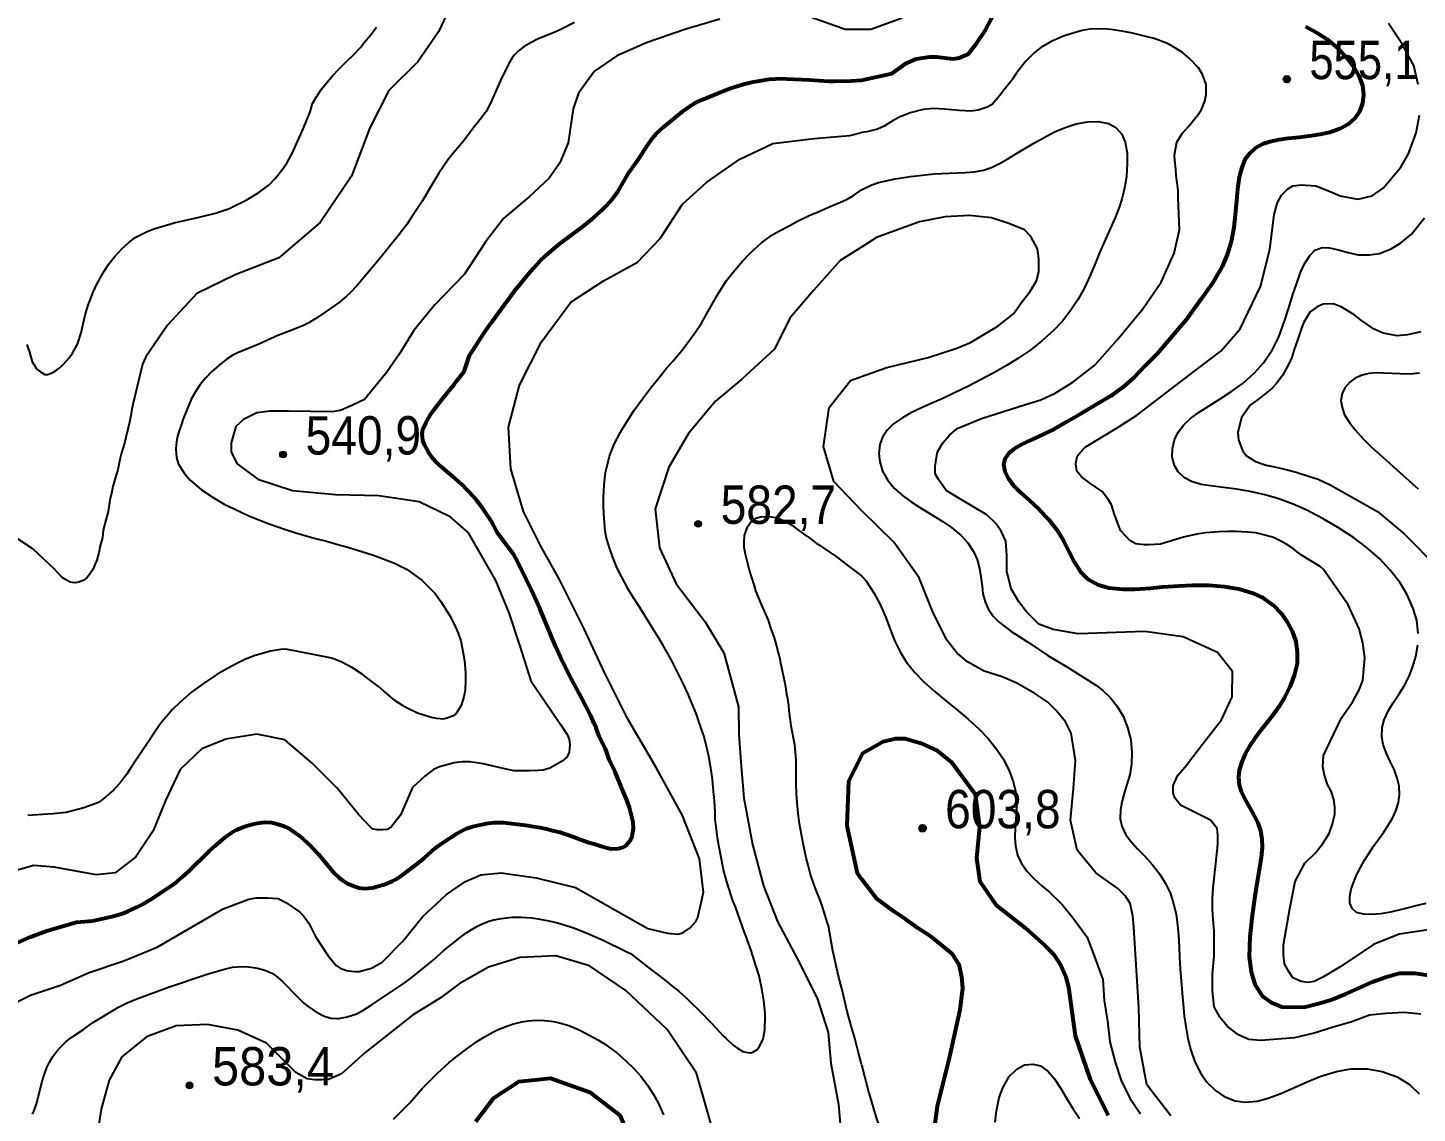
# Model space of a CAD drawing. Header units: metres. Extents: x 547833 to 556102, y 1844799 to 1850994.
# Drawn here: x 553630 to 554246, y 1846543 to 1847024 of the extents above; entities that cross this region are included whole.
import ezdxf

# ---------------------------------------------------------------- set-up
doc = ezdxf.new("R2010")
doc.units = ezdxf.units.M
doc.header["$LTSCALE"] = 6.8
for name, color, linetype, lineweight in [('1', 7, 'Continuous', 25), ('2', 7, 'Continuous', 53), ('5', 7, 'Continuous', 13)]:
    doc.layers.add(name, color=color, linetype=linetype, lineweight=lineweight)

msp = doc.modelspace()

# ---------------------------------------------------------------- hatches: boundary and pattern name
at = {"layer": '5'}
for points in [[(554190.15, 1847001.48, 1), (554187.15, 1847001.48, 1)], [(553745.04, 1846835.06, 1), (553742.04, 1846835.06, 1)], [(553929.09, 1846804.33, 1), (553926.09, 1846804.33, 1)], [(554028.62, 1846669.35, 1), (554025.62, 1846669.35, 1)], [(553703.56, 1846555.34, 1), (553700.56, 1846555.34, 1)]]:
    msp.add_hatch(color=256, dxfattribs=at).paths.add_polyline_path(points)

# ---------------------------------------------------------------- linework, layer by layer
at = {"layer": '1'}
for points in [[(553819.43, 1847037.4), (553812.45, 1847022.42), (553803.32, 1847009.23), (553790.51, 1846996.38), (553782.03, 1846979.88), (553773.95, 1846958.54), (553759.98, 1846937.93), (553741.63, 1846922.23), (553722.24, 1846914.69), (553705.24, 1846906.51), (553692.3, 1846892.41), (553682.62, 1846878.41), (553681.19, 1846875.17), (553676.92, 1846857.19), (553676.49, 1846855.13), (553676.24, 1846853.09), (553675.41, 1846849.46), (553674.85, 1846846.82), (553673.79, 1846842.68), (553673.23, 1846840.04), (553671.89, 1846835.77), (553671.17, 1846832.92), (553670.25, 1846828.32), (553669.19, 1846825.05), (553668.05, 1846820.81), (553667.42, 1846817.87), (553666.72, 1846814.82), (553666.04, 1846809.87), (553665.08, 1846806.51), (553663.83, 1846801.5), (553663.44, 1846798.2), (553662.29, 1846793.96), (553661.82, 1846791.42), (553661.03, 1846788.27), (553660.17, 1846786.55), (553659.38, 1846784.26), (553658.65, 1846783.13), (553657.64, 1846781.87), (553656.47, 1846780.39), (553654.88, 1846779.26), (553653.33, 1846778.6), (553651.46, 1846778.2), (553650.2, 1846778.35), (553649.13, 1846778.51), (553647.09, 1846779.62), (553645.64, 1846780.6), (553643.58, 1846782.76), (553642.17, 1846784.22), (553632.59, 1846793.18), (553624.76, 1846798.35)], [(554000, 1847023.5), (553992.83, 1847023.49), (553977.43, 1847029.02)], [(554018.09, 1847028.54), (554004.17, 1847023.5), (554000, 1847023.5)], [(553937.22, 1847028.06), (553921.64, 1847023.49), (553905, 1847017.68), (553891.51, 1847011.75), (553881.68, 1847005), (553874.54, 1846995.33), (553872.16, 1846988.36), (553869.91, 1846973.18), (553866.31, 1846964.41), (553861.52, 1846957.53), (553852.87, 1846949.44), (553841.43, 1846939.88), (553833.52, 1846929.45), (553823.96, 1846915.08), (553810.64, 1846901.32), (553801.58, 1846890.1), (553795.12, 1846879.74), (553789.49, 1846871.58), (553779.66, 1846859.51), (553774, 1846856.83), (553769.29, 1846854.73), (553765.52, 1846854.03), (553745.97, 1846854.26), (553737.73, 1846854.26), (553731.84, 1846853.56), (553725.95, 1846850.53), (553722.65, 1846847.5), (553720.53, 1846840.27), (553720.53, 1846836.07), (553723.12, 1846830.94), (553732.31, 1846824.18), (553747.75, 1846819.14), (553766.8, 1846817.33), (553786.01, 1846816.87), (553803.83, 1846814.19), (553817.11, 1846807.86), (553825.59, 1846800.4), (553837.77, 1846779.21), (553843.66, 1846764.9), (553848.58, 1846750.05), (553853.43, 1846734.72), (553866.67, 1846715.22), (553869.55, 1846710.95), (553870.35, 1846708.89), (553870.67, 1846706.35), (553870.35, 1846703.03), (553869.55, 1846700.97), (553867.31, 1846699.07), (553861.87, 1846696.06), (553858.83, 1846695.11), (553856.59, 1846694.95), (553852.91, 1846694.79), (553846.03, 1846694.79), (553842.51, 1846695.58), (553832.31, 1846697.95), (553826.51, 1846698.75), (553823.15, 1846698.75), (553819.47, 1846698.43), (553812.91, 1846696.53), (553810.19, 1846695.42), (553806.35, 1846692.42), (553800.92, 1846687.44), (553795.59, 1846675.11), (553791.31, 1846669.77), (553789.71, 1846668.82), (553787.63, 1846668.66), (553785.23, 1846668.66), (553783.47, 1846668.98), (553782.67, 1846669.61), (553777.07, 1846675.31), (553767.51, 1846687.09), (553756.49, 1846698.23), (553744.4, 1846708.53), (553731.92, 1846711.05), (553718.12, 1846708.91), (553707.55, 1846704.52), (553697.94, 1846695.43), (553691.4, 1846681.67), (553685.99, 1846668.17), (553678.29, 1846656.73), (553669.06, 1846649.57), (553660.62, 1846648.65), (553642.02, 1846652.1), (553633.08, 1846652.88), (553622.07, 1846649.68)], [(553629.85, 1846883.9), (553631.04, 1846880.45), (553632.32, 1846876.22), (553634.39, 1846872.97), (553636.03, 1846871.66), (553637.96, 1846870.49), (553639.25, 1846870.53), (553642.11, 1846871.66), (553644.77, 1846873.66), (553646.27, 1846875.32), (553648.76, 1846878), (553650.21, 1846880.06), (553652.13, 1846883.37), (553652.49, 1846884.5), (553653.97, 1846889.06), (553654.79, 1846892.34), (553655.99, 1846897.46), (553657.05, 1846901.26), (553659.37, 1846907.11), (553661.13, 1846910.9), (553664.19, 1846916.33), (553666.39, 1846919.77), (553668.74, 1846922.73), (553672.03, 1846926.19), (553675.08, 1846929.13), (553677.92, 1846931.35), (553682.92, 1846933.81), (553686.26, 1846935.09), (553689.73, 1846936.09), (553695.21, 1846937.81), (553699.1, 1846938.65), (553705.21, 1846940.05), (553707.55, 1846940.52), (553713.65, 1846942.11), (553719.78, 1846944.21), (553721.48, 1846945), (553727.14, 1846947.84), (553732.83, 1846951.18), (553737.41, 1846954.69), (553739.98, 1846957.48), (553743.49, 1846961.67), (553745.36, 1846964.47), (553747.75, 1846968.83), (553749.24, 1846972.29), (553752.67, 1846979.75), (553755.62, 1846987.06), (553756.59, 1846990.76), (553758.12, 1846993.13), (553760.66, 1846997), (553762.4, 1846999.2), (553765.65, 1847003.05), (553768.04, 1847005.62), (553771.79, 1847009.44), (553774.49, 1847011.94), (553777.87, 1847015.51), (553779.7, 1847017.81), (553782.14, 1847020.88), (553785.01, 1847024.5)], [(553872.78, 1847026.55), (553866.35, 1847023.39), (553863.04, 1847021.93), (553857.45, 1847019.68), (553856.07, 1847019.05), (553853.55, 1847017.78), (553850.51, 1847015.98), (553847.9, 1847014.04), (553846.12, 1847012.21), (553845.2, 1847010.98), (553843.69, 1847008.37), (553840.02, 1847000.93), (553838.18, 1846996.93), (553836.32, 1846992.49), (553834.68, 1846989), (553833.62, 1846987.21), (553831.41, 1846984.23), (553827.82, 1846979.78), (553823.48, 1846973.95), (553817.62, 1846966.97), (553816.44, 1846965.44), (553814.47, 1846962.63), (553812.63, 1846959.75), (553808.1, 1846952.09), (553805.33, 1846947.59), (553800.42, 1846940.02), (553798.36, 1846936.99), (553795.03, 1846932.56), (553786.47, 1846921.98), (553776.26, 1846909.91), (553773.36, 1846906.79), (553771.68, 1846905.22), (553768.51, 1846902.67), (553759.19, 1846896.05)], [(554116.37, 1847022.59), (554110.73, 1847023.45), (554106.97, 1847023.73), (554101.44, 1847023.6), (554097.89, 1847022.99), (554092.81, 1847021.6), (554089.61, 1847020.53), (554084.13, 1847018.19), (554079.5, 1847015.55), (554076.65, 1847013.11), (554072.84, 1847009.45), (554070.64, 1847006.68), (554068.64, 1847003.93), (554066.75, 1847001.09), (554063.22, 1846996.66), (554061.2, 1846994.11), (554057.92, 1846990.21), (554055.73, 1846989.05), (554051.76, 1846987.69), (554048.58, 1846987.33), (554043.4, 1846987.64), (554039.95, 1846987.85), (554036.79, 1846988.19), (554031.93, 1846988.44), (554027.44, 1846988.03), (554021.56, 1846986.55), (554016.95, 1846984.61), (554014.1, 1846983.08), (554010.04, 1846980.7), (554007.09, 1846979.25), (554002.38, 1846978.11), (554000, 1846977.84)], [(554164.4, 1846727.62), (554164.53, 1846738.85), (554157.85, 1846747.31), (554142.75, 1846754.3), (554125.61, 1846756.59), (554096.18, 1846755.51), (554084.96, 1846757.47), (554078.61, 1846759.92), (554073.25, 1846765.3), (554069.83, 1846769.7), (554066.41, 1846775.57), (554064.46, 1846783.4), (554064.46, 1846790.25), (554063.97, 1846796.62), (554062.02, 1846801.02), (554059.58, 1846804.44), (554055.68, 1846808.36), (554043.97, 1846815.21), (554037.63, 1846819.12), (554034.21, 1846824.02), (554032.75, 1846826.46), (554032.75, 1846829.89), (554033.23, 1846833.8), (554033.72, 1846836.25), (554036.16, 1846840.17), (554039.09, 1846843.59), (554042.51, 1846846.53), (554053.21, 1846851.09), (554072.76, 1846857.29), (554079.59, 1846859.25), (554085.93, 1846862.19), (554093.74, 1846867.08), (554103.49, 1846874.71), (554113.56, 1846886.13), (554124.85, 1846899.66), (554132.89, 1846911.53), (554138.72, 1846924.39), (554141.01, 1846934.61), (554140.4, 1846949.08), (554140.45, 1846952.11), (554140.18, 1846954.49), (554139.59, 1846958.76), (554139.49, 1846961.36), (554139.02, 1846965.54), (554138.85, 1846967.84), (554139.37, 1846971.22), (554139.92, 1846973.5), (554142.29, 1846977.4), (554145.07, 1846980.44), (554146.83, 1846982.65), (554149.38, 1846985.87), (554150.75, 1846988.04), (554152.24, 1846991.74), (554152.91, 1846994.63), (554152.9, 1846999.17), (554151.29, 1847003.52), (554149.54, 1847006.54), (554145.32, 1847010.79), (554142.2, 1847013.46), (554137.1, 1847016.6), (554135.29, 1847017.5), (554129.82, 1847019.49), (554126.19, 1847020.39), (554120.28, 1847021.83), (554116.37, 1847022.59)], [(554246.93, 1846999.18), (554244.98, 1847007.5), (554239.61, 1847017.28), (554233.76, 1847026.09)], [(554183.01, 1846941.44), (554184.48, 1846946.82), (554186.43, 1846950.24), (554188.87, 1846952.69), (554191.31, 1846954.16), (554195.21, 1846954.65), (554201.55, 1846954.16), (554207.9, 1846951.71), (554212.29, 1846949.76), (554220.1, 1846948.29), (554226.44, 1846949.76), (554231.32, 1846953.18), (554239.13, 1846962.48), (554242.54, 1846968.35), (554245.96, 1846977.65), (554247.42, 1846985.48)], [(554000, 1846952.44), (554004.62, 1846954.59), (554007.61, 1846955.67), (554014.96, 1846957.34), (554021.74, 1846958.39), (554032.3, 1846959.47), (554038.85, 1846959.79), (554046.12, 1846960.06), (554049.98, 1846960.34), (554054.2, 1846961.16), (554057.69, 1846962.36), (554061.57, 1846964.25), (554064.91, 1846966.16), (554068.83, 1846968.52), (554072.44, 1846970.68), (554076.81, 1846973.28), (554080.97, 1846975.62), (554085.65, 1846978.12), (554090.4, 1846980.11), (554095.28, 1846981.71), (554100.45, 1846982.57), (554105.04, 1846982.7), (554109.54, 1846981.79), (554112.8, 1846980.1), (554115.47, 1846977.04), (554116.98, 1846973.54), (554117.81, 1846968.69), (554117.9, 1846964.02), (554117.49, 1846958.47), (554116.84, 1846953.96), (554115.67, 1846948.93), (554114.39, 1846944.95), (554112.33, 1846939.75), (554110.28, 1846935.14), (554107.8, 1846929.52), (554105.6, 1846924.43), (554103.44, 1846919.28), (554101.22, 1846914.09), (554099.01, 1846909.31), (554096.16, 1846904.01), (554093.21, 1846899.45), (554089.25, 1846894.39), (554085.13, 1846890.03), (554079.83, 1846885.28), (554075.1, 1846881.54), (554069.35, 1846877.57), (554064.61, 1846874.63), (554058.69, 1846871.25), (554047.17, 1846865.22), (554041.33, 1846862.42), (554036.16, 1846859.97), (554030.93, 1846857.71), (554026.67, 1846855.79), (554021.98, 1846853.53), (554018.16, 1846851.37), (554014.25, 1846848.63), (554011.49, 1846845.93), (554009.29, 1846842.69), (554008.17, 1846839.44), (554007.78, 1846835.58), (554008.1, 1846831.81), (554009.39, 1846827.68), (554011.54, 1846823.85), (554014.57, 1846820.19), (554018.29, 1846816.87)], [(553621.56, 1846590.37), (553631.59, 1846595.43), (553644.79, 1846599.81), (553657.51, 1846605.35), (553672.96, 1846610.64), (553687.69, 1846616.58), (553717.01, 1846633.6), (553728.4, 1846637.99), (553731.6, 1846638.49), (553736.65, 1846638.49), (553741.37, 1846638.16), (553744.73, 1846636.49), (553750.8, 1846632.32), (553752.65, 1846630.49), (553755.01, 1846627.32), (553757.87, 1846621.32), (553763.59, 1846612.82), (553767.13, 1846608.49), (553768.81, 1846607.32), (553771.67, 1846606.32), (553775.04, 1846605.82), (553777.23, 1846605.82), (553782.79, 1846607.32), (553787.5, 1846609.99), (553796.67, 1846619.23), (553805.43, 1846630.16), (553815.97, 1846640.04), (553824.38, 1846645.77), (553831.17, 1846648.69), (553840.33, 1846649.66), (553855.79, 1846647.39), (553873.25, 1846643.08), (553905.22, 1846624.85), (553913.95, 1846622.85), (553918.66, 1846622.35), (553920.85, 1846623.01), (553924.05, 1846625.18), (553926.58, 1846628.01), (553927.42, 1846629.85), (553929.95, 1846641.03), (553928.21, 1846655.82), (553920.65, 1846675.01), (553908.94, 1846696.25), (553896.27, 1846718.03), (553886.15, 1846738.47), (553876.95, 1846758.03), (553866.15, 1846779.63), (553857.88, 1846794.44), (553850.15, 1846809.83), (553844.47, 1846828.68), (553843.56, 1846847.12), (553848.33, 1846865.83), (553858.16, 1846884.99), (553871.08, 1846902.62), (553885.58, 1846912.05), (553900.65, 1846920.35), (553910.74, 1846930.82), (553920.72, 1846946.09), (553931.41, 1846955.86), (553946.14, 1846965.97), (553960.66, 1846973)], [(553960.66, 1846973), (553979, 1846975.23), (553994.92, 1846976.45), (554000, 1846977.84)], [(553887.39, 1846830.69), (553888.36, 1846834.39), (553890.35, 1846839.6), (553893.14, 1846844.9), (553894.22, 1846846.72), (553899.29, 1846854.67), (553902.99, 1846859.77), (553906.97, 1846865.01), (553909.67, 1846868.41), (553913.68, 1846873.45), (553916.42, 1846876.45), (553920.45, 1846881.3), (553922.19, 1846883.49), (553926.22, 1846889.23), (553929.05, 1846893.24), (553931.11, 1846896.96), (553933.18, 1846900.69), (553936.59, 1846906.56), (553940.22, 1846912.25), (553943.18, 1846915.98), (553947.21, 1846920.82), (553950.7, 1846924.31), (553954.2, 1846927.6), (553955.64, 1846928.96), (553960.24, 1846932.28), (553963.32, 1846934.12), (553968.21, 1846936.67), (553971.68, 1846938.57), (553976.87, 1846941.05), (553980.78, 1846942.6), (553986.09, 1846945), (553991.78, 1846947.44), (553994.02, 1846948.46), (553996.51, 1846949.9), (554000, 1846952.44)], [(554000, 1846869.61), (554011.21, 1846873.59), (554029.67, 1846878.11), (554042.34, 1846882.22), (554048.36, 1846884.69), (554060.56, 1846892.03), (554067.39, 1846897.42), (554070.81, 1846902.31), (554074.71, 1846907.2), (554077.64, 1846912.1), (554078.61, 1846916.01), (554078.61, 1846921.88), (554078.13, 1846926.29), (554075.2, 1846931.67), (554072.27, 1846934.61), (554065.44, 1846937.54), (554057.63, 1846939.99), (554047.87, 1846940.97), (554037.14, 1846940.48), (554025.75, 1846938.16), (554006.75, 1846931.22), (554000, 1846927.01)], [(554204.56, 1846662.54), (554207.46, 1846667.11), (554208.7, 1846670.85), (554209.95, 1846675.43), (554209.95, 1846678.75), (554209.53, 1846682.08), (554208.29, 1846685.82), (554206.63, 1846688.73), (554205.39, 1846692.89), (554204.56, 1846696.63), (554204.97, 1846701.62), (554207.87, 1846707.86), (554212.87, 1846718.32), (554217.82, 1846725.32), (554220.73, 1846730.72), (554222.38, 1846734.88), (554222.8, 1846739.87), (554223.21, 1846744.86), (554222.38, 1846751.51), (554220.73, 1846757.75), (554215.8, 1846768.47), (554204.86, 1846784.09), (554203.45, 1846785.42), (554195.1, 1846790.39), (554193.21, 1846791.89), (554191.54, 1846793.22), (554188.65, 1846795.17), (554186.3, 1846796.52), (554182.68, 1846798.2), (554179.53, 1846799.18), (554174.93, 1846800.27), (554171.27, 1846800.61), (554166.19, 1846800.89), (554162.47, 1846800.94), (554158.59, 1846800.78), (554152.55, 1846800.28), (554148.71, 1846799.74), (554142.76, 1846798.49), (554132.58, 1846795.28), (554127.61, 1846795.06), (554125.35, 1846795.06), (554121.74, 1846795.51), (554119.03, 1846796.87), (554117.45, 1846798.68), (554114.96, 1846801.4), (554112.25, 1846808.42), (554110.89, 1846812.73), (554109.54, 1846814.99), (554106.83, 1846818.62), (554101.18, 1846822.47), (554097.56, 1846825.19), (554095.53, 1846827.68), (554095.08, 1846830.85), (554095.31, 1846832.67), (554095.76, 1846834.48), (554097.11, 1846836.06), (554099.15, 1846838.33), (554113.42, 1846846.92), (554122.04, 1846852.4), (554148.51, 1846872.62), (554159.45, 1846880.95), (554167.91, 1846890.73), (554176.91, 1846909.62), (554181.14, 1846925.91), (554183.01, 1846941.44)], [(554238.83, 1846778.15), (554234.35, 1846783.98), (554229.82, 1846788.82), (554223.84, 1846794.05), (554218.14, 1846798.3), (554211.16, 1846802.88), (554204.81, 1846806.54), (554197.49, 1846810.32), (554191.47, 1846813.03), (554184.68, 1846815.59), (554178.91, 1846817.22), (554172.46, 1846818.68), (554166.32, 1846819.64), (554160.52, 1846820.45), (554154.9, 1846821.13), (554150.6, 1846821.83), (554146.35, 1846823.05), (554143.27, 1846824.67), (554140.52, 1846827.32), (554138.82, 1846830.25), (554137.87, 1846834.1), (554137.92, 1846837.69), (554138.83, 1846841.63), (554140.48, 1846844.94), (554142.98, 1846848.24), (554145.94, 1846850.99), (554149.82, 1846853.84), (554154.16, 1846856.63), (554159.08, 1846859.68), (554164.32, 1846863.13), (554169.28, 1846866.73), (554174.33, 1846871.26), (554178.37, 1846875.77), (554182.25, 1846881.69), (554185.04, 1846887.28), (554187.64, 1846894.12), (554189.43, 1846899.66), (554191.37, 1846905.95), (554192.86, 1846910.58), (554194.78, 1846915.82), (554196.48, 1846919.63), (554198.81, 1846923.35), (554201.12, 1846925.59), (554204.25, 1846926.8), (554207.64, 1846926.71), (554211.58, 1846925.82), (554215.9, 1846924.57), (554220.24, 1846923.6), (554225.29, 1846923.53), (554229.67, 1846924.19), (554234.87, 1846926.23), (554238.99, 1846928.71), (554243.98, 1846932.72), (554249.76, 1846940.05)], [(554000, 1846927.01), (553990.56, 1846921.12), (553978.82, 1846907.79), (553968.33, 1846895.55), (553961.5, 1846881.72), (553946.92, 1846868.41), (553935.33, 1846858.67), (553923.34, 1846844.45), (553914.54, 1846829.49), (553908.54, 1846810.98), (553910.53, 1846793.69), (553917.89, 1846777.75), (553930.77, 1846760.89), (553938.96, 1846747.14), (553945.44, 1846723.19), (553945.68, 1846710.98), (553946.62, 1846696.75), (553947.88, 1846682.81), (553951.7, 1846662.2), (553956.6, 1846643.83), (553962.78, 1846628.05), (553971.61, 1846611.33), (553980.38, 1846594.04), (553985.29, 1846578.88), (553986.38, 1846565.23), (553989.91, 1846546.87), (553991.01, 1846533.12)], [(554248.13, 1846889.48), (554242.12, 1846888.13), (554237.62, 1846887.62), (554231.31, 1846888.89), (554227.41, 1846890.62), (554221.75, 1846894.43), (554218.31, 1846897.17), (554212.7, 1846900.61), (554209.13, 1846901.91), (554204.7, 1846901.69), (554202.08, 1846900.53), (554199, 1846898.38), (554196.12, 1846893.68), (554195.19, 1846891.02), (554193.46, 1846886.26), (554191.77, 1846881.13), (554190.74, 1846877.69), (554188.42, 1846873.06), (554186.77, 1846870.12), (554183.97, 1846866.39), (554181.93, 1846864.26), (554178.28, 1846861.37), (554176.02, 1846859.59), (554172.5, 1846857.1), (554168.5, 1846851.43), (554166.98, 1846844.8), (554167.16, 1846841.59), (554168.95, 1846836.77), (554170.83, 1846834.42), (554174.71, 1846832.02), (554179.55, 1846830.39), (554183.15, 1846829.57), (554188.9, 1846828.23), (554192.72, 1846827.25), (554198.72, 1846825.37), (554202.47, 1846824.09), (554207.87, 1846821.67), (554228.8, 1846809.82), (554240.72, 1846799.89), (554255.6, 1846784.89)], [(553759.19, 1846896.05), (553755.04, 1846893.48), (553752.64, 1846892.27), (553748.13, 1846890.45), (553743.59, 1846888.78), (553741.15, 1846887.78), (553732.77, 1846883.94), (553723.07, 1846880.06), (553721.27, 1846879.12), (553718.34, 1846877.19), (553715.02, 1846874.54), (553711.99, 1846871.88), (553709.27, 1846869.1), (553706.85, 1846866.1), (553705.16, 1846863.63), (553702.84, 1846859.64), (553702.6, 1846859.14), (553699.28, 1846850.9), (553698.3, 1846848.1), (553697.2, 1846844.69), (553696.64, 1846842.63), (553696.1, 1846839.48), (553695.96, 1846837.27), (553696.36, 1846833.73), (553697.07, 1846831.03), (553699.64, 1846826.84), (553702.38, 1846823.76), (553707.36, 1846819.45), (553712.53, 1846816.06), (553717.46, 1846813.04), (553721.88, 1846810.95), (553728.41, 1846807.91), (553732.81, 1846806.03), (553737.38, 1846804.36), (553744.23, 1846801.95), (553749.2, 1846800.33), (553757.34, 1846797.97), (553762.87, 1846796.62), (553767.82, 1846795.19), (553772.24, 1846794), (553778.96, 1846791.88), (553783.71, 1846790.43), (553791.1, 1846787.59), (553793.29, 1846786.75), (553798.26, 1846784.23), (553805.1, 1846779.33), (553810.96, 1846773.43), (553813.55, 1846769.94), (553817.33, 1846763.89), (553819.48, 1846759.86), (553821.14, 1846755.86), (553822.33, 1846752.41), (553823.44, 1846747.06), (553823.93, 1846743.63), (553824.43, 1846738.41), (553824.5, 1846735.13), (553824.32, 1846730.62), (553823.76, 1846727.67), (553822.51, 1846723.84), (553821.33, 1846721.91), (553820.23, 1846720.29), (553819.16, 1846719.17), (553816.67, 1846718.29), (553814.75, 1846717.67), (553811.62, 1846718.01)], [(554000, 1846810.21), (553987.71, 1846823.14), (553983.18, 1846838.68), (553985.76, 1846855.9), (553995.12, 1846867.88), (554000, 1846869.61)], [(554247.51, 1846871.13), (554243.33, 1846870.76), (554238.88, 1846870.77), (554235.36, 1846870.94), (554231.53, 1846871.2), (554228.36, 1846871.21), (554224.94, 1846870.95), (554222.07, 1846870.23), (554218.99, 1846868.85), (554216.59, 1846867.12), (554214.41, 1846864.62), (554213.22, 1846862.05), (554212.65, 1846858.98), (554213.15, 1846855.89), (554214.29, 1846852.71), (554216.41, 1846849.27), (554218.9, 1846845.98), (554222.51, 1846842.06), (554226.21, 1846838.39), (554231.15, 1846833.89), (554235.84, 1846829.68), (554241.63, 1846824.54), (554246.82, 1846819.79)], [(553825.01, 1846623.1), (553826.98, 1846624.35), (553829.47, 1846625.75), (553831.85, 1846626.95), (553833.74, 1846627.75), (553834.85, 1846628.14), (553836.99, 1846628.73), (553840.46, 1846629.4), (553842.74, 1846629.7), (553845.14, 1846629.88), (553849.31, 1846629.9), (553853.79, 1846629.58), (553856.73, 1846629.2), (553861.45, 1846628.34), (553864.61, 1846627.62), (553867.81, 1846626.76), (553872.75, 1846625.12), (553877.65, 1846623.2), (553885.56, 1846619.68), (553886.73, 1846619.12), (553894.28, 1846615.5), (553896.3, 1846614.43), (553897.57, 1846613.78), (553907.08, 1846606.4), (553910.02, 1846604.25), (553911.88, 1846602.76), (553913.96, 1846601.11), (553915.93, 1846599.54), (553919.22, 1846596.93), (553922.23, 1846594.19), (553924.35, 1846592.14), (553927.6, 1846589.02), (553928.61, 1846588.04), (553933.13, 1846583.38), (553935.41, 1846580.85), (553938.7, 1846577.34), (553939.82, 1846576.27), (553943.04, 1846573.36), (553945.01, 1846571.79), (553947.47, 1846570.38), (553948.8, 1846570.03), (553950.81, 1846569.86), (553951.88, 1846570.08), (553953.56, 1846571.07), (553954.61, 1846572.39), (553955.61, 1846574.1), (553956.39, 1846575.98), (553957.03, 1846579.04), (553957.21, 1846580.16), (553957.39, 1846585.56), (553957.29, 1846587.24), (553956.73, 1846593.05), (553956.03, 1846597.36), (553954.59, 1846603.87), (553953.16, 1846608.58), (553951.1, 1846615.22), (553949.36, 1846620), (553947.46, 1846625.27), (553944.11, 1846634.55), (553943.01, 1846637.21), (553940.35, 1846645.57), (553938.85, 1846650.88), (553938, 1846655.67), (553936.72, 1846661.7), (553936.22, 1846665.13), (553935.55, 1846670.13), (553935.19, 1846673.28), (553935.12, 1846676.56), (553934.92, 1846681.71), (553934.47, 1846685.65), (553934.04, 1846691.18), (553933.39, 1846695.09), (553932.3, 1846701.14), (553931.46, 1846705.03), (553930.2, 1846709.96), (553927.64, 1846717.54), (553927.02, 1846719.46), (553924.24, 1846726.32), (553923.03, 1846729.07), (553921.16, 1846733.24), (553918.05, 1846739.46), (553915.85, 1846743.89), (553911.98, 1846750.72), (553910.64, 1846752.86), (553907.7, 1846757.7), (553901.72, 1846767.28), (553898.6, 1846771.9), (553896.51, 1846775.35), (553893.67, 1846781), (553891.76, 1846784.67), (553889.58, 1846789.8), (553888.39, 1846793.25), (553886.95, 1846797.96), (553886.68, 1846799.43), (553886.39, 1846801.09), (553885.71, 1846808.78), (553885.59, 1846812.45), (553885.67, 1846816.15), (553885.93, 1846821.66), (553886.5, 1846827.1), (553887.39, 1846830.69)], [(554018.29, 1846816.87), (554022.11, 1846814.03), (554026.6, 1846811.12), (554030.81, 1846808.62), (554035.74, 1846805.58), (554040, 1846802.66), (554044.17, 1846799.2), (554047.24, 1846795.88), (554049.73, 1846792.11), (554051.29, 1846788.54), (554052.42, 1846784.46), (554052.97, 1846780.76), (554053.5, 1846776.71), (554053.9, 1846773.36), (554054.87, 1846769.72), (554056.22, 1846766.69), (554058.49, 1846763.44), (554061.11, 1846760.78), (554066.33, 1846756.68), (554073.58, 1846751.94), (554082.71, 1846745.98), (554091.88, 1846740.44), (554098.68, 1846736.17), (554104, 1846732.86), (554106.99, 1846730.51), (554110.47, 1846727.18), (554113.32, 1846723.61), (554116.12, 1846719), (554118.01, 1846713.98), (554119.45, 1846708.5), (554119.96, 1846702.9), (554119.76, 1846697.78), (554118.96, 1846693.02), (554117.69, 1846688.75), (554116.53, 1846684.93), (554115.43, 1846680.9), (554114.82, 1846677.46), (554114.79, 1846673.6), (554115.43, 1846670.34), (554117.1, 1846666.79), (554119.27, 1846663.77), (554122.35, 1846660.4), (554125.63, 1846656.95), (554129.06, 1846653.2), (554132.3, 1846649.01), (554134.9, 1846644.82), (554137.03, 1846640.37), (554138.46, 1846635.8), (554139.51, 1846631.33), (554140.2, 1846626.38), (554140.57, 1846621.95), (554140.85, 1846616.84), (554141.08, 1846612.24), (554141.39, 1846606.82), (554141.75, 1846601.8), (554142.18, 1846596.31), (554142.61, 1846591.38), (554143.15, 1846586.17), (554143.8, 1846581.4), (554144.78, 1846576.14), (554146.11, 1846571.02), (554147.88, 1846565.79), (554150.38, 1846560.93), (554153.24, 1846556.79), (554157.08, 1846553.05)], [(553987.28, 1846615.08), (553985.35, 1846626.12), (553985.03, 1846627.24), (553983.41, 1846632.61), (553982.63, 1846634.97), (553981.45, 1846638.15), (553980.11, 1846641.46), (553978.77, 1846645.07), (553977.49, 1846648.92), (553976.35, 1846652.97), (553975.52, 1846656.3), (553974.3, 1846661.85), (553973.38, 1846666.6), (553972.59, 1846671.36), (553971.94, 1846676.05), (553971.47, 1846680.57), (553971.16, 1846684.89), (553971.03, 1846688.92), (553971.09, 1846699.61), (553970.55, 1846706.3), (553970.55, 1846706.31), (553968.81, 1846714.68), (553968.65, 1846716.06), (553968.4, 1846718.22), (553968.02, 1846721.57), (553967.77, 1846723.73), (553967.33, 1846726.77), (553966.9, 1846728.71), (553966.52, 1846732.05), (553965.97, 1846734.28), (553965.1, 1846738.37), (553964.32, 1846742.56), (553963.92, 1846744.31), (553963.52, 1846746.06), (553962.82, 1846748.76), (553962.13, 1846751.28), (553961.44, 1846753.79), (553959.83, 1846758.29), (553958.75, 1846761.65), (553955.8, 1846768.29), (553953.18, 1846774.66), (553952.62, 1846776.89), (553950.2, 1846784.18), (553948.53, 1846790.87), (553948, 1846793.79), (553947.99, 1846796.48), (553948.18, 1846799.19), (553949.43, 1846803.02), (553950.8, 1846804.97), (553953.66, 1846806.99), (553955.89, 1846807.55), (553960.09, 1846807.43), (553962.93, 1846806.96), (553966.61, 1846805.29), (553969.08, 1846803.68), (553971.69, 1846801.78), (553974.85, 1846799.46), (553977.1, 1846798.02), (553979.95, 1846795.76), (553980.92, 1846795.17), (553983.83, 1846793.21), (553985.67, 1846791.93), (553988.37, 1846790.14), (553990.21, 1846788.86), (553992.84, 1846786.77)], [(554137.16, 1846541.84), (554126.53, 1846555.61), (554123.41, 1846572.34), (554123, 1846589.77), (554120.81, 1846625.53), (554120.4, 1846630.52), (554119.15, 1846635.93), (554117.08, 1846639.25), (554113.76, 1846642.58), (554104, 1846649.55), (554095.67, 1846659.63), (554092.73, 1846672.91), (554094.03, 1846687.06), (554094.98, 1846699.4), (554093.03, 1846711.59), (554090.55, 1846716.58), (554086.4, 1846721.57), (554082.67, 1846725.31), (554076.86, 1846729.06), (554068.99, 1846733.63), (554062.35, 1846736.54), (554054.48, 1846739.03), (554047.02, 1846743.19), (554042.45, 1846746.93), (554037.89, 1846752.75), (554031.57, 1846765.65), (554025.66, 1846780.43), (554014.45, 1846796.2), (554000, 1846810.21)], [(553992.84, 1846786.77), (553994.15, 1846785.72), (554000, 1846781.3)], [(554000, 1846781.3), (554001.89, 1846779.23), (554005.58, 1846773.77), (554008.32, 1846768.53), (554010.85, 1846762.86), (554012.79, 1846757.63), (554014.72, 1846752.63), (554017.12, 1846747.57), (554019.86, 1846743.13), (554023.73, 1846738.35), (554027.68, 1846734.33), (554032.66, 1846729.91), (554037.32, 1846726.05), (554042.68, 1846721.7), (554047.34, 1846717.8), (554052.28, 1846713.27), (554056.22, 1846709.15), (554060.11, 1846704.3), (554062.97, 1846699.93), (554065.54, 1846694.88), (554067.16, 1846690.53), (554068.32, 1846685.92), (554068.71, 1846681.8), (554068.73, 1846677.75), (554068.41, 1846673.56), (554068.12, 1846669.69), (554068, 1846665.33), (554068.29, 1846661.62), (554069.25, 1846657.47), (554070.78, 1846654.07), (554073.45, 1846650.25), (554076.24, 1846647.27), (554080.16, 1846643.66), (554083.38, 1846640.97), (554089.09, 1846635.58), (554093.48, 1846630.04), (554100.06, 1846621.08), (554103.37, 1846612.29), (554106.99, 1846602.32), (554107.67, 1846593.03), (554109.15, 1846583.82), (554110.17, 1846574.61), (554112.48, 1846565.72), (554115.12, 1846557.5), (554119.02, 1846549.66), (554123.77, 1846542.8)], [(554246.93, 1846755.7), (554246.24, 1846761.58), (554244.71, 1846766.83), (554241.97, 1846772.89), (554238.83, 1846778.15)], [(553811.62, 1846718.01), (553809.17, 1846718.53), (553805.56, 1846719.61), (553803.17, 1846720.43), (553799.5, 1846722.1), (553797.26, 1846723.34), (553793.08, 1846725.95), (553789.74, 1846728.96), (553788.43, 1846730), (553785.89, 1846732.2), (553781.74, 1846735.31), (553778.68, 1846737.75), (553774.38, 1846740.45), (553769.61, 1846742.99), (553765.12, 1846744.77), (553744.73, 1846748.81), (553742.46, 1846748.65), (553737.96, 1846747.94), (553731.21, 1846745.97), (553726.91, 1846744.38), (553722.39, 1846742.07), (553716.3, 1846738.68), (553714.14, 1846737.54), (553708.32, 1846733.59), (553702.89, 1846729.68), (553697.83, 1846725.11), (553694.5, 1846722.04), (553689.93, 1846716.74), (553688.53, 1846714.98), (553681.14, 1846703.88), (553676.39, 1846696.56), (553674.09, 1846693.21), (553671.93, 1846690.27), (553668.41, 1846686.28), (553667.32, 1846685.36), (553664.87, 1846683.19), (553661.76, 1846680.84), (553655.16, 1846678.39), (553647.32, 1846676.4), (553641.62, 1846675.74), (553639.04, 1846675.65), (553630.34, 1846675.05)], [(554250.33, 1846635.97), (554246.4, 1846635.12), (554241.88, 1846633.97), (554238.28, 1846633.01), (554233.95, 1846632.02), (554230.27, 1846631.47), (554226.12, 1846631.06), (554222.64, 1846631.27), (554219.6, 1846632.04), (554217.61, 1846633.76), (554216.64, 1846636.1), (554216.61, 1846639.21), (554217.23, 1846642.35), (554218.32, 1846645.68), (554219.73, 1846648.85), (554221.24, 1846651.97), (554223.1, 1846655.23), (554224.94, 1846658.16), (554227.13, 1846661.45), (554229.18, 1846664.25), (554231.47, 1846667.48), (554233.48, 1846670.4), (554235.5, 1846673.87), (554237, 1846677.08), (554238.15, 1846680.82), (554238.56, 1846684.27), (554238.47, 1846687.97), (554237.58, 1846691.57), (554236.33, 1846695.15), (554234.5, 1846698.99), (554232.87, 1846702.47), (554231.37, 1846706.47), (554230.72, 1846709.91), (554230.88, 1846713.96), (554231.83, 1846717.46), (554233.71, 1846721.5), (554235.85, 1846724.94), (554238.5, 1846728.99), (554240.76, 1846732.61), (554242.93, 1846736.8), (554244.56, 1846741.04), (554245.86, 1846745.57), (554246.73, 1846750.72)], [(554248.08, 1846586.88), (554240.62, 1846587.71), (554232.74, 1846587.29), (554225.28, 1846586.46), (554217.4, 1846583.55), (554208.69, 1846581.05), (554200.82, 1846578.56), (554192.11, 1846576.48), (554177.19, 1846575.23), (554171.81, 1846575.65), (554167.24, 1846577.72), (554162.27, 1846581.47), (554158.95, 1846585.62), (554156.47, 1846590.2), (554155.64, 1846597.27), (554155.64, 1846604.75), (554156.47, 1846612.65), (554156.47, 1846618.47), (554156.47, 1846623.87), (554156.05, 1846628.86), (554155.64, 1846633.44), (554155.64, 1846638.42), (554156.05, 1846643), (554157.71, 1846659.21), (554158.12, 1846662.54), (554158.12, 1846666.28), (554157.71, 1846669.19), (554154.81, 1846672.93), (554145.69, 1846677.51), (554141.54, 1846679.58), (554139.88, 1846681.66), (554139.05, 1846682.91), (554138.22, 1846684.99), (554138.22, 1846688.31), (554140.3, 1846692.89), (554143.61, 1846696.63), (554151.25, 1846706.71), (554159.73, 1846717.39), (554164.4, 1846727.62)], [(554251.51, 1846624.29), (554238.46, 1846622.41), (554227.01, 1846617.79), (554212.29, 1846607.9), (554204.97, 1846603.5), (554200.83, 1846601.42), (554197.92, 1846601.01), (554195.02, 1846601.42), (554191.29, 1846603.09), (554189.63, 1846605.58), (554187.56, 1846609.32), (554187.14, 1846613.06), (554187.14, 1846617.64), (554189.97, 1846633.73), (554192.28, 1846645.76), (554196.68, 1846653.81), (554201.24, 1846658.38), (554204.56, 1846662.54)], [(553632.41, 1846542.61), (553633.16, 1846544.17), (553634.17, 1846547.19), (553636.76, 1846557.14), (553637.67, 1846560.08), (553638.96, 1846563.55), (553639.94, 1846565.68), (553641.42, 1846568.24), (553643.19, 1846570.55), (553645.16, 1846572.67), (553647.23, 1846574.65), (553649.46, 1846576.49), (553655.06, 1846580.21), (553658.97, 1846583.04), (553670.52, 1846589.99), (553674.48, 1846591.93), (553677.9, 1846593.37), (553688.37, 1846597.3), (553692.34, 1846598.71), (553710.38, 1846604.81), (553716.91, 1846606.77), (553721.14, 1846607.72), (553723.33, 1846607.99), (553726.98, 1846608.05), (553730.39, 1846607.67), (553732.23, 1846607.33), (553735.47, 1846606.48), (553738.61, 1846605.1), (553740.29, 1846604), (553743.25, 1846601.41), (553750.03, 1846594.43), (553752.62, 1846591.99), (553754.22, 1846590.7), (553757.42, 1846588.47), (553760.63, 1846586.64), (553762.24, 1846585.92), (553764.86, 1846585.16), (553767.44, 1846585), (553768.2, 1846585.04), (553768.98, 1846585.12), (553772, 1846585.72), (553775.76, 1846586.99), (553778.96, 1846588.61), (553782.66, 1846590.97), (553796.73, 1846600.41), (553799.98, 1846602.76), (553806.99, 1846608.37), (553810.04, 1846610.93), (553815.02, 1846615.37), (553822.02, 1846620.9), (553825.01, 1846623.1)], [(553935.41, 1846530.44), (553931.72, 1846543.85), (553926.91, 1846560.77), (553913.9, 1846580.2), (553895.53, 1846597.41), (553879.37, 1846608.4), (553864.44, 1846612.79), (553848.59, 1846612.04), (553834.65, 1846607.79), (553821.68, 1846600.37), (553813.33, 1846594.14), (553800.9, 1846586.44), (553779.8, 1846569.77), (553769.4, 1846560.46), (553763.64, 1846558.01), (553760.76, 1846557.81), (553757.68, 1846557.81), (553754.19, 1846558.21), (553749.26, 1846561.06), (553736.27, 1846574.14), (553723.43, 1846579.8), (553710.04, 1846582.34), (553696.11, 1846581.69), (553683.02, 1846576.84), (553672.1, 1846567.95), (553666.36, 1846557.71), (553662.85, 1846544.86), (553661.26, 1846534.33)], [(554000, 1846564.64), (553999.68, 1846565.89), (553998.64, 1846569.76), (553997.01, 1846576.24), (553995.7, 1846580.68), (553993.75, 1846588.13), (553992.98, 1846591.42), (553991.29, 1846598.3), (553990.03, 1846603.24), (553988.68, 1846608.96), (553988.06, 1846611.78), (553987.28, 1846615.08)], [(553792.48, 1846540.34), (553799.82, 1846547.6), (553805.28, 1846554.02), (553807.09, 1846555.94), (553812, 1846560.74), (553817.08, 1846565.34), (553820.22, 1846567.94), (553824.97, 1846571.55), (553829.74, 1846574.95), (553833.1, 1846577.04), (553836.6, 1846578.94), (553838.96, 1846580.08), (553842.76, 1846581.66), (553845.3, 1846582.52), (553849.41, 1846583.55), (553852.17, 1846584.01), (553855.79, 1846584.27), (553859.52, 1846584.14), (553862.49, 1846583.78), (553864.16, 1846583.49), (553867.19, 1846582.82), (553870.27, 1846581.88), (553872, 1846581.23), (553875.2, 1846579.79), (553879.31, 1846577.68), (553883.39, 1846575.44), (553886.57, 1846573.47), (553888.33, 1846572.23), (553891.49, 1846569.75), (553895.36, 1846566.37), (553898.88, 1846563.01), (553902.12, 1846559.45), (553905.15, 1846555.45), (553907.83, 1846551.29), (553910.03, 1846547.27), (553912.27, 1846542.32)], [(554000, 1846564.64), (554003.12, 1846552.44), (554003.74, 1846550.51), (554006.76, 1846540.6), (554008.26, 1846536.19), (554010.49, 1846529.77), (554011.78, 1846525.53), (554012.62, 1846522.54), (554014.81, 1846514.72), (554015.03, 1846513.65), (554014.93, 1846509.26), (554014.22, 1846507.68), (554013.33, 1846504.99), (554012.44, 1846503.19), (554010.94, 1846500.63), (554010, 1846499.23), (554007.98, 1846497.8), (554006.64, 1846497.25), (554004.7, 1846496.83), (554003.13, 1846496.65), (554000, 1846496.52)], [(554059.27, 1846539.07), (554059.88, 1846544.09), (554061.06, 1846549.94), (554062.92, 1846554.64), (554065.51, 1846559.29), (554068.89, 1846562.51), (554072.35, 1846564.43), (554076.17, 1846564.84), (554079.44, 1846563.96), (554082.78, 1846561.51), (554085.57, 1846558.28), (554088.37, 1846553.95), (554090.94, 1846549.72), (554093.82, 1846545.05), (554096.71, 1846540.68)], [(554157.08, 1846553.05), (554160.88, 1846550.46), (554165.7, 1846548.53), (554170.2, 1846547.91), (554175.49, 1846548.31), (554180.38, 1846549.64), (554186.01, 1846551.76), (554191.36, 1846554.14), (554197.68, 1846556.95), (554203.65, 1846559.39), (554210.66, 1846561.57), (554216.97, 1846562.69), (554224.25, 1846562.77), (554230.9, 1846561.53), (554237.52, 1846559.22), (554243.05, 1846555.68), (554247.29, 1846551.62)]]:
    msp.add_lwpolyline(points, dxfattribs=at)
at = {"layer": '2'}
for points in [[(554000, 1847001.07), (554013.45, 1847004.06), (554019.79, 1847008.6), (554024.33, 1847010.42), (554030.22, 1847011.33), (554033.39, 1847011.33), (554037.02, 1847010.88), (554040.65, 1847010.42), (554043.37, 1847010.88), (554047.45, 1847012.7), (554051.07, 1847017.24), (554054.7, 1847022.7), (554063.96, 1847040.28)], [(554196.91, 1847024.85), (554202.13, 1847022.09), (554206.49, 1847019.2), (554211.11, 1847015.35), (554214.81, 1847011.59), (554218.27, 1847007.07), (554220.57, 1847002.98), (554222.14, 1846998.6), (554222.61, 1846994.63), (554222.26, 1846990.82), (554220.88, 1846987.18), (554218.84, 1846984.16), (554215.65, 1846981.36), (554212.21, 1846979.46), (554207.7, 1846977.89), (554203.5, 1846976.92), (554198.5, 1846976.16), (554194.11, 1846975.64), (554189.27, 1846975.12), (554185.2, 1846974.55), (554181.07, 1846973.71), (554177.83, 1846972.63), (554174.62, 1846970.87), (554172.27, 1846968.74), (554170.08, 1846965.84), (554168.62, 1846962.26), (554167.47, 1846958.08), (554166.73, 1846952.83), (554166.31, 1846947.56), (554165.77, 1846941.3), (554165.21, 1846935.75), (554163.97, 1846929.44), (554162.33, 1846924.05), (554159.92, 1846918.41)], [(553925.77, 1846990.7), (553929.21, 1846992.38), (553937.45, 1846995.74), (553941.98, 1846997.43), (553944.87, 1846998.42), (553947.71, 1846999.27), (553952, 1847000.28), (553954.74, 1847000.77), (553959.09, 1847001.41), (553961.92, 1847001.67), (553963.5, 1847001.72), (553976.99, 1847001.2), (553985.56, 1847000.59), (553988.14, 1847000.57), (553995.5, 1847000.75), (554000, 1847001.07)], [(553843.85, 1846671.57), (553852.22, 1846670.56), (553853.75, 1846670.23), (553855.56, 1846670.04), (553857.6, 1846669.68), (553859.63, 1846669.31), (553863.02, 1846668.4), (553866.39, 1846667.69), (553868.89, 1846666.78), (553872.83, 1846665.44), (553875.43, 1846664.44), (553879.17, 1846663.08), (553881.54, 1846662.45), (553884.65, 1846661.41), (553886.51, 1846660.83), (553889.07, 1846660.23), (553892.23, 1846660.39), (553894.35, 1846661.03), (553895.66, 1846661.78), (553897.4, 1846663.97), (553898.38, 1846665.88), (553899, 1846669.14), (553898.86, 1846672.11), (553897.14, 1846678.49), (553896.1, 1846681.45), (553894.42, 1846685.65), (553891.69, 1846692.11), (553890.83, 1846694.4), (553888.21, 1846699.88), (553887.22, 1846702.46), (553886.58, 1846704.57), (553883.65, 1846710.07), (553882.32, 1846713.83), (553881.51, 1846715.81), (553879.95, 1846719.14), (553875.96, 1846726.85), (553870.4, 1846737.33), (553866.55, 1846745.16), (553864.37, 1846750.06), (553859.19, 1846762.53), (553857.34, 1846766.78), (553853.66, 1846774.98), (553851.4, 1846779.78), (553847.46, 1846787.56), (553845.67, 1846790.94), (553839.38, 1846799.29), (553838.54, 1846800.49), (553837, 1846803.51), (553835.86, 1846805.67), (553833.6, 1846808.89), (553831.8, 1846811.58), (553829.34, 1846814.78), (553828.09, 1846816.13), (553822.65, 1846821.89), (553818.65, 1846825.41), (553817.34, 1846826.46), (553814.12, 1846829.38), (553811.14, 1846831.93), (553809.51, 1846833.93), (553807.97, 1846836.05), (553806.3, 1846839.34), (553805.57, 1846841.35), (553805.24, 1846844.3), (553805.51, 1846846.23), (553806.95, 1846849.38), (553808.77, 1846852.58), (553810.23, 1846854.64), (553812.49, 1846857.49), (553814.15, 1846859.57), (553815.89, 1846861.76), (553819.37, 1846866.14), (553820.51, 1846867.57), (553823.79, 1846871.93), (553826.17, 1846879.01), (553828, 1846881.66), (553832.74, 1846888.99), (553835.96, 1846893.59), (553846.49, 1846907.9), (553849.21, 1846911.37), (553852.48, 1846915.3), (553854.58, 1846917.7), (553857.3, 1846920.61), (553860.1, 1846923.35), (553862.38, 1846925.39), (553866.15, 1846928.41), (553876.49, 1846936.19), (553881.24, 1846939.96), (553884.63, 1846943.12), (553886.66, 1846945.23), (553889.63, 1846948.46), (553891.91, 1846951.45), (553895.8, 1846958.27), (553896.88, 1846959.98), (553901.34, 1846966.22), (553904.99, 1846971.86), (553907.57, 1846975.53), (553909.18, 1846977.38), (553912.4, 1846980.39), (553920.75, 1846987.23), (553923.94, 1846989.58), (553925.77, 1846990.7)], [(554159.92, 1846918.41), (554155.78, 1846911.26), (554150.87, 1846904.24), (554143.99, 1846894.76), (554137.75, 1846887.59), (554131.18, 1846879.69), (554125.76, 1846874.31), (554120.98, 1846869.28), (554116.3, 1846865.26), (554110.75, 1846861.12), (554104.64, 1846857.5), (554097.36, 1846853.06), (554091.08, 1846849.61), (554085.54, 1846846.37), (554081.38, 1846844.35), (554077.92, 1846842.76), (554074.04, 1846840.99), (554070.8, 1846839.41), (554067.52, 1846837.49), (554065.27, 1846835.57), (554063.56, 1846833.08), (554063.05, 1846830.59), (554063.56, 1846827.5), (554065.05, 1846824.6), (554067.48, 1846821.37), (554070.72, 1846818.13), (554074.49, 1846814.72), (554078.87, 1846810.66), (554082.81, 1846806.6), (554086.7, 1846801.61), (554089.46, 1846797.04), (554092.09, 1846791.81), (554094.27, 1846787.46), (554097.19, 1846783.03), (554100.43, 1846779.86), (554105.02, 1846777.26), (554109.78, 1846775.92), (554115.89, 1846775.34), (554121.2, 1846775.4), (554128.18, 1846775.88), (554133.55, 1846776.34), (554140.84, 1846776.91), (554146.82, 1846777.16), (554154.12, 1846777.2), (554160.85, 1846776.61), (554167.31, 1846775.55), (554173.57, 1846773.65), (554178.33, 1846771.38), (554182.83, 1846768.16), (554186.02, 1846764.82), (554188.95, 1846760.62), (554191.01, 1846756.72), (554192.68, 1846752.16), (554193.3, 1846747.48), (554193.18, 1846742.43), (554191.9, 1846737.03), (554190.03, 1846732.07), (554187.66, 1846727.26), (554185.04, 1846723.17), (554182.5, 1846719.52), (554179.7, 1846715.96), (554177.26, 1846712.93), (554174.55, 1846709.39), (554172.33, 1846706.15), (554170.18, 1846702.31)], [(554000, 1846701.4), (554000.61, 1846702.63), (554009.7, 1846707.85), (554015.09, 1846709.1), (554019.24, 1846709.1), (554026.29, 1846707.02), (554033.75, 1846703.7), (554039.94, 1846698.59), (554050.39, 1846684.5), (554052.34, 1846669.78), (554051.03, 1846656.11), (554052.52, 1846645.76), (554059.63, 1846635.41), (554072.56, 1846625.21), (554081.42, 1846617.22), (554085.16, 1846613.48), (554088.47, 1846608.49), (554090.55, 1846603.92), (554091.79, 1846598.93), (554094.84, 1846577.31), (554101.44, 1846557.97), (554109.43, 1846542.14)], [(554170.18, 1846702.31), (554168.68, 1846698.86), (554167.58, 1846695.16), (554167.17, 1846691.99), (554167.48, 1846688.64), (554168.44, 1846685.59), (554170.15, 1846682.06), (554172.04, 1846678.78), (554174.12, 1846675.07), (554175.79, 1846671.71), (554177.03, 1846668.19), (554177.63, 1846664.54), (554177.68, 1846660.89), (554177.27, 1846656.54), (554176.65, 1846652.69), (554175.46, 1846645.81), (554174.44, 1846639.24), (554173.09, 1846629.45), (554172.28, 1846621.26), (554171.94, 1846612.39), (554172.82, 1846605.7), (554174.6, 1846599.81), (554177.67, 1846595.08), (554181.78, 1846592.06), (554186.42, 1846590.25), (554192, 1846590.02), (554196.94, 1846590.23), (554203.29, 1846591.75), (554208.24, 1846593.25), (554214.75, 1846595.92), (554220.17, 1846598.31), (554226.57, 1846601.29), (554232.42, 1846603.3), (554238.59, 1846605.08), (554245.43, 1846605.16), (554252.46, 1846604.15)], [(554000, 1846646.91), (553998.2, 1846649.45), (553993.69, 1846670.45), (553994.47, 1846690.25), (554000, 1846701.4)], [(553625.65, 1846618.52), (553631.52, 1846621.19), (553634.38, 1846622.31), (553638.4, 1846623.77), (553651.94, 1846627.67), (553657.45, 1846628.13), (553658.97, 1846628.35), (553661.74, 1846628.89), (553668.42, 1846630.4), (553670.89, 1846631.06), (553672.28, 1846631.53), (553674.84, 1846632.55), (553678.72, 1846634.36), (553681.09, 1846635.59), (553684.79, 1846637.72), (553693.51, 1846643.47), (553696.43, 1846645.6), (553699.15, 1846647.95), (553701.25, 1846649.92), (553710.74, 1846659.14), (553713.4, 1846661.62), (553717.85, 1846665.42), (553720.99, 1846667.62), (553722.86, 1846668.65), (553726.44, 1846670.16), (553730.07, 1846671.23), (553732, 1846671.63), (553735.33, 1846672), (553738.56, 1846671.84), (553740.36, 1846671.5), (553743.61, 1846670.39), (553746.67, 1846668.89), (553748.18, 1846667.98), (553750.61, 1846666.19), (553752.8, 1846664.28), (553756.07, 1846661.2), (553759.25, 1846657.81), (553766.15, 1846649.52), (553768.21, 1846647.53), (553769.57, 1846646.5), (553772.43, 1846644.78), (553775.48, 1846643.48), (553777.1, 1846643.02), (553779.9, 1846642.7), (553782.86, 1846642.96), (553783.76, 1846643.13), (553784.69, 1846643.34), (553788.35, 1846644.43), (553791.98, 1846645.91), (553793.76, 1846646.84), (553796.57, 1846648.72), (553803.14, 1846653.8), (553806.27, 1846656.3), (553811.05, 1846660.57), (553812.19, 1846661.48), (553814.27, 1846662.96), (553820.62, 1846666.97), (553823.43, 1846668.53), (553824.93, 1846669.21), (553827.55, 1846670.1), (553830.18, 1846670.74), (553834.54, 1846671.55), (553837.34, 1846671.86), (553838.8, 1846671.93), (553841.24, 1846671.86), (553843.85, 1846671.57)], [(554031.03, 1846526.37), (554033.79, 1846546.14), (554039.24, 1846568.23), (554043.74, 1846588.93), (554044.94, 1846598.51), (554044.53, 1846603.5), (554043.28, 1846608.9), (554040.38, 1846613.48), (554035.41, 1846617.63), (554030.85, 1846621.38), (554025.04, 1846625.12), (554019.65, 1846628.86), (554014.26, 1846632.6), (554006.8, 1846638.01), (554000, 1846646.91)], [(553828.96, 1846539.42), (553836.99, 1846549.91), (553848.11, 1846557.03), (553862.1, 1846558.63), (553879.56, 1846552.39), (553892.93, 1846542.15), (553900.45, 1846524.08), (553900.86, 1846506.65), (553901.99, 1846485.18), (553903.38, 1846479.41), (553904.02, 1846476.78), (553904.97, 1846474.36), (553906.25, 1846471.73), (553908.37, 1846469.84), (553910.82, 1846468.26), (553912.94, 1846467.1), (553916.13, 1846465.94), (553917.16, 1846465.96), (553931.33, 1846470.5), (553943.85, 1846476.58), (553959.99, 1846481.95), (553976.64, 1846482.35), (553993.15, 1846479.18), (554000, 1846477.01)]]:
    msp.add_lwpolyline(points, dxfattribs=at)
at = {"layer": '5', "lineweight": 25}
for centre in [(554188.65, 1847001.48), (554027.12, 1846669.35)]:
    msp.add_circle(centre, 1.5, dxfattribs=at)
at = {"layer": '5'}
for centre in [(553743.54, 1846835.06), (553927.59, 1846804.33), (553702.06, 1846555.34)]:
    msp.add_circle(centre, 1.5, dxfattribs=at)

# ---------------------------------------------------------------- texts
for s, width, p in [('555,1', 0.85, (554198.65, 1847001.48)), ('540,9', 0.9, (553753.54, 1846835.06)), ('582,7', 0.9, (553937.59, 1846804.33)), ('603,8', 0.9, (554037.12, 1846669.35)), ('583,4', 0.95, (553712.06, 1846555.34))]:
    msp.add_text(s, height=17, dxfattribs=dict(at, width=width)).set_placement(p)

doc.saveas('drawing.dxf')
